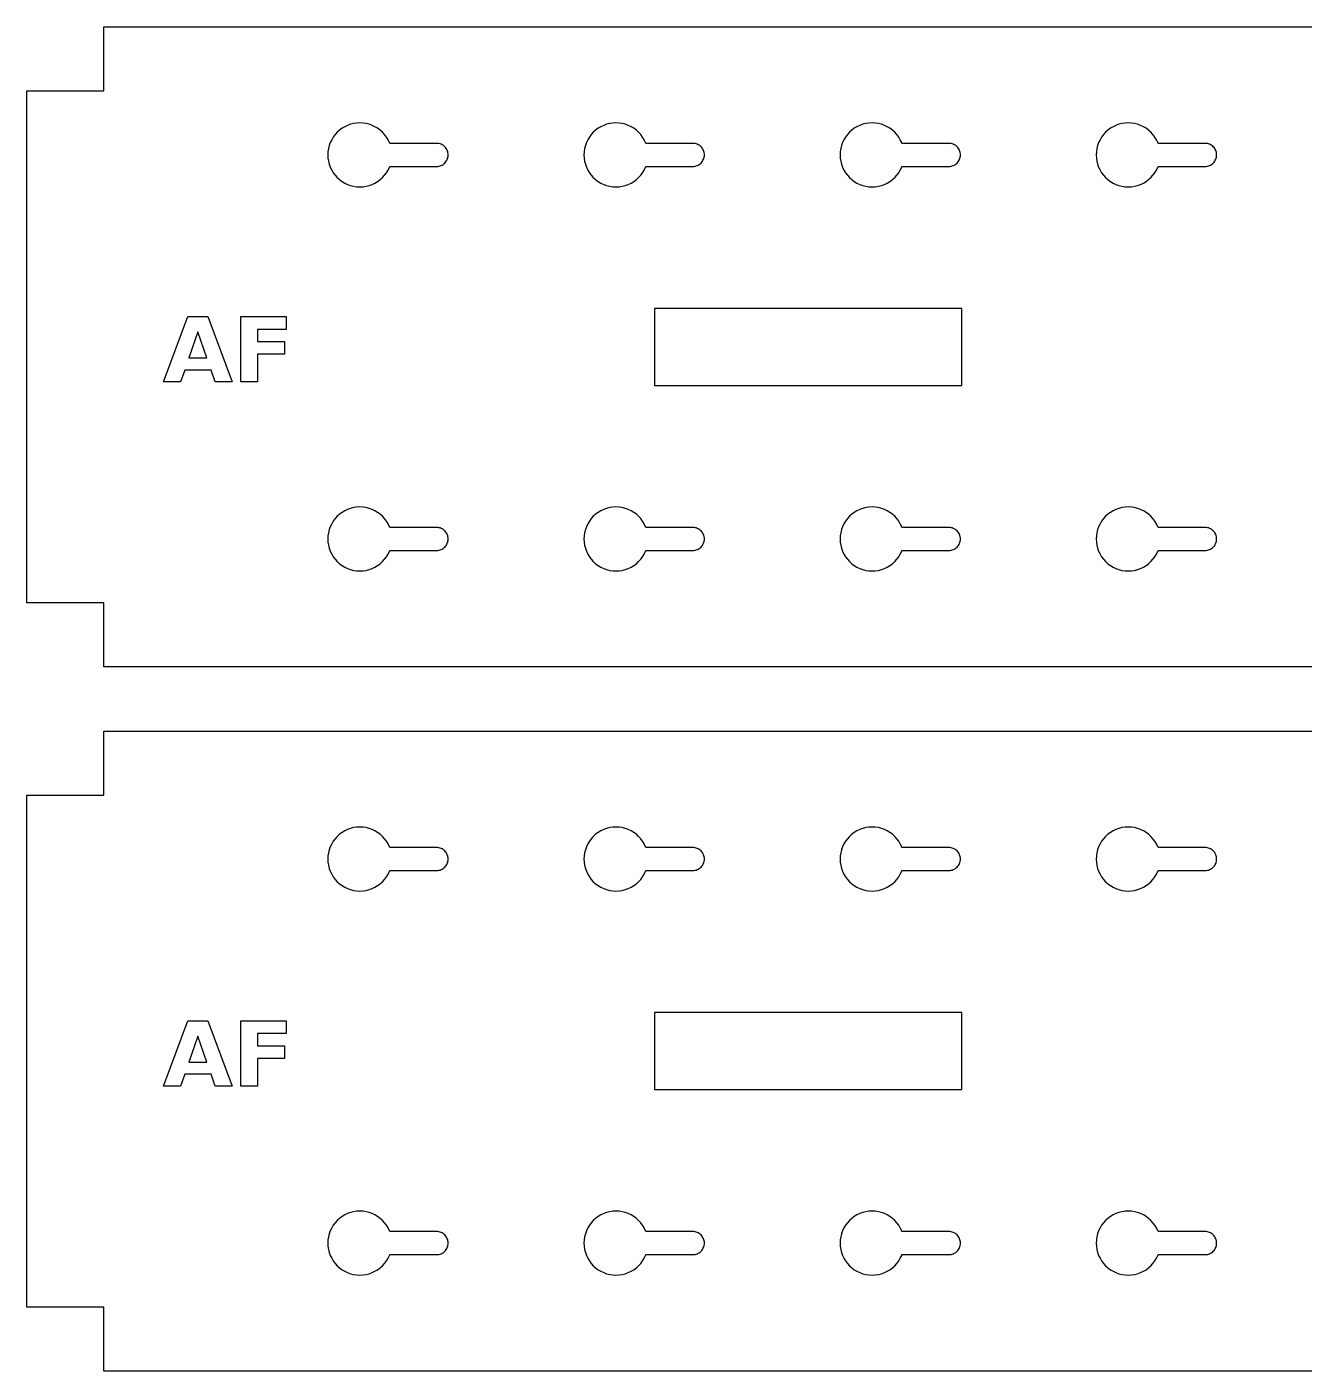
# Model space of a CAD drawing. Header units: millimetres. Extents: x 12 to 808, y 12 to 450.
# Drawn here: x 12.5 to 112.2, y 122.5 to 227.5 of the extents above; entities that cross this region are included whole.
import ezdxf

# ---------------------------------------------------------------- set-up
doc = ezdxf.new("R2010")
doc.units = ezdxf.units.MM
doc.layers.add('CUT', color=1, linetype='Continuous')
doc.layers.add('ENGRAVE', color=5, linetype='Continuous')

msp = doc.modelspace()

# ---------------------------------------------------------------- linework, layer by layer
at = {"layer": 'CUT', "color": 1}
for points in [[(12.5, 222.5), (18.5, 222.5), (18.5, 227.5), (758.5, 227.5), (758.5, 222.5), (764.5, 222.5), (764.5, 182.5), (758.5, 182.5), (758.5, 177.5), (18.5, 177.5), (18.5, 182.5), (12.5, 182.5)], [(40.09, 215.57), (40.27, 215.73), (40.43, 215.91), (40.58, 216.11), (40.7, 216.32), (40.81, 216.54), (40.83, 216.6), (44.5, 216.6), (44.59, 216.6), (44.68, 216.62), (44.76, 216.64), (44.84, 216.67), (44.92, 216.71), (45, 216.75), (45.07, 216.8), (45.14, 216.86), (45.2, 216.93), (45.25, 217), (45.29, 217.08), (45.33, 217.16), (45.36, 217.24), (45.38, 217.32), (45.4, 217.41), (45.4, 217.5), (45.4, 217.59), (45.38, 217.68), (45.36, 217.76), (45.33, 217.84), (45.29, 217.92), (45.25, 218), (45.2, 218.07), (45.14, 218.14), (45.07, 218.2), (45, 218.25), (44.92, 218.29), (44.84, 218.33), (44.76, 218.36), (44.68, 218.38), (44.59, 218.4), (44.5, 218.4), (40.83, 218.4), (40.81, 218.46), (40.7, 218.68), (40.58, 218.89), (40.43, 219.09), (40.27, 219.27), (40.09, 219.43), (39.89, 219.58), (39.68, 219.7), (39.46, 219.81), (39.23, 219.89), (38.99, 219.95), (38.75, 219.99), (38.5, 220), (38.25, 219.99), (38.01, 219.95), (37.77, 219.89), (37.54, 219.81), (37.32, 219.7), (37.11, 219.58), (36.91, 219.43), (36.73, 219.27), (36.57, 219.09), (36.42, 218.89), (36.3, 218.68), (36.19, 218.46), (36.11, 218.23), (36.05, 217.99), (36.01, 217.75), (36, 217.5), (36.01, 217.25), (36.05, 217.01), (36.11, 216.77), (36.19, 216.54), (36.3, 216.32), (36.42, 216.11), (36.57, 215.91), (36.73, 215.73), (36.91, 215.57), (37.11, 215.42), (37.32, 215.3), (37.54, 215.19), (37.77, 215.11), (38.01, 215.05), (38.25, 215.01), (38.5, 215), (38.75, 215.01), (38.99, 215.05), (39.23, 215.11), (39.46, 215.19), (39.68, 215.3), (39.89, 215.42)], [(59.89, 215.42), (60.09, 215.57), (60.27, 215.73), (60.43, 215.91), (60.58, 216.11), (60.7, 216.32), (60.81, 216.54), (60.83, 216.6), (64.5, 216.6), (64.59, 216.6), (64.68, 216.62), (64.76, 216.64), (64.84, 216.67), (64.92, 216.71), (65, 216.75), (65.07, 216.8), (65.14, 216.86), (65.2, 216.93), (65.25, 217), (65.29, 217.08), (65.33, 217.16), (65.36, 217.24), (65.38, 217.32), (65.4, 217.41), (65.4, 217.5), (65.4, 217.59), (65.38, 217.68), (65.36, 217.76), (65.33, 217.84), (65.29, 217.92), (65.25, 218), (65.2, 218.07), (65.14, 218.14), (65.07, 218.2), (65, 218.25), (64.92, 218.29), (64.84, 218.33), (64.76, 218.36), (64.68, 218.38), (64.59, 218.4), (64.5, 218.4), (60.83, 218.4), (60.81, 218.46), (60.7, 218.68), (60.58, 218.89), (60.43, 219.09), (60.27, 219.27), (60.09, 219.43), (59.89, 219.58), (59.68, 219.7), (59.46, 219.81), (59.23, 219.89), (58.99, 219.95), (58.75, 219.99), (58.5, 220), (58.25, 219.99), (58.01, 219.95), (57.77, 219.89), (57.54, 219.81), (57.32, 219.7), (57.11, 219.58), (56.91, 219.43), (56.73, 219.27), (56.57, 219.09), (56.42, 218.89), (56.3, 218.68), (56.19, 218.46), (56.11, 218.23), (56.05, 217.99), (56.01, 217.75), (56, 217.5), (56.01, 217.25), (56.05, 217.01), (56.11, 216.77), (56.19, 216.54), (56.3, 216.32), (56.42, 216.11), (56.57, 215.91), (56.73, 215.73), (56.91, 215.57), (57.11, 215.42), (57.32, 215.3), (57.54, 215.19), (57.77, 215.11), (58.01, 215.05), (58.25, 215.01), (58.5, 215), (58.75, 215.01), (58.99, 215.05), (59.23, 215.11), (59.46, 215.19), (59.68, 215.3)], [(80.09, 215.57), (80.27, 215.73), (80.43, 215.91), (80.58, 216.11), (80.7, 216.32), (80.81, 216.54), (80.83, 216.6), (84.5, 216.6), (84.59, 216.6), (84.68, 216.62), (84.76, 216.64), (84.84, 216.67), (84.92, 216.71), (85, 216.75), (85.07, 216.8), (85.14, 216.86), (85.2, 216.93), (85.25, 217), (85.29, 217.08), (85.33, 217.16), (85.36, 217.24), (85.38, 217.32), (85.4, 217.41), (85.4, 217.5), (85.4, 217.59), (85.38, 217.68), (85.36, 217.76), (85.33, 217.84), (85.29, 217.92), (85.25, 218), (85.2, 218.07), (85.14, 218.14), (85.07, 218.2), (85, 218.25), (84.92, 218.29), (84.84, 218.33), (84.76, 218.36), (84.68, 218.38), (84.59, 218.4), (84.5, 218.4), (80.83, 218.4), (80.81, 218.46), (80.7, 218.68), (80.58, 218.89), (80.43, 219.09), (80.27, 219.27), (80.09, 219.43), (79.89, 219.58), (79.68, 219.7), (79.46, 219.81), (79.23, 219.89), (78.99, 219.95), (78.75, 219.99), (78.5, 220), (78.25, 219.99), (78.01, 219.95), (77.77, 219.89), (77.54, 219.81), (77.32, 219.7), (77.11, 219.58), (76.91, 219.43), (76.73, 219.27), (76.57, 219.09), (76.42, 218.89), (76.3, 218.68), (76.19, 218.46), (76.11, 218.23), (76.05, 217.99), (76.01, 217.75), (76, 217.5), (76.01, 217.25), (76.05, 217.01), (76.11, 216.77), (76.19, 216.54), (76.3, 216.32), (76.42, 216.11), (76.57, 215.91), (76.73, 215.73), (76.91, 215.57), (77.11, 215.42), (77.32, 215.3), (77.54, 215.19), (77.77, 215.11), (78.01, 215.05), (78.25, 215.01), (78.5, 215), (78.75, 215.01), (78.99, 215.05), (79.23, 215.11), (79.46, 215.19), (79.68, 215.3), (79.89, 215.42)], [(100.09, 215.57), (100.27, 215.73), (100.43, 215.91), (100.58, 216.11), (100.7, 216.32), (100.81, 216.54), (100.83, 216.6), (104.5, 216.6), (104.59, 216.6), (104.68, 216.62), (104.76, 216.64), (104.84, 216.67), (104.92, 216.71), (105, 216.75), (105.07, 216.8), (105.14, 216.86), (105.2, 216.93), (105.25, 217), (105.29, 217.08), (105.33, 217.16), (105.36, 217.24), (105.38, 217.32), (105.4, 217.41), (105.4, 217.5), (105.4, 217.59), (105.38, 217.68), (105.36, 217.76), (105.33, 217.84), (105.29, 217.92), (105.25, 218), (105.2, 218.07), (105.14, 218.14), (105.07, 218.2), (105, 218.25), (104.92, 218.29), (104.84, 218.33), (104.76, 218.36), (104.68, 218.38), (104.59, 218.4), (104.5, 218.4), (100.83, 218.4), (100.81, 218.46), (100.7, 218.68), (100.58, 218.89), (100.43, 219.09), (100.27, 219.27), (100.09, 219.43), (99.89, 219.58), (99.68, 219.7), (99.46, 219.81), (99.23, 219.89), (98.99, 219.95), (98.75, 219.99), (98.5, 220), (98.25, 219.99), (98.01, 219.95), (97.77, 219.89), (97.54, 219.81), (97.32, 219.7), (97.11, 219.58), (96.91, 219.43), (96.73, 219.27), (96.57, 219.09), (96.42, 218.89), (96.3, 218.68), (96.19, 218.46), (96.11, 218.23), (96.05, 217.99), (96.01, 217.75), (96, 217.5), (96.01, 217.25), (96.05, 217.01), (96.11, 216.77), (96.19, 216.54), (96.3, 216.32), (96.42, 216.11), (96.57, 215.91), (96.73, 215.73), (96.91, 215.57), (97.11, 215.42), (97.32, 215.3), (97.54, 215.19), (97.77, 215.11), (98.01, 215.05), (98.25, 215.01), (98.5, 215), (98.75, 215.01), (98.99, 215.05), (99.23, 215.11), (99.46, 215.19), (99.68, 215.3), (99.89, 215.42)], [(61.5, 205.5), (61.5, 199.5), (85.5, 199.5), (85.5, 205.5)], [(40.09, 185.57), (40.27, 185.73), (40.43, 185.91), (40.58, 186.11), (40.7, 186.32), (40.81, 186.54), (40.83, 186.6), (44.5, 186.6), (44.59, 186.6), (44.68, 186.62), (44.76, 186.64), (44.84, 186.67), (44.92, 186.71), (45, 186.75), (45.07, 186.8), (45.14, 186.86), (45.2, 186.93), (45.25, 187), (45.29, 187.08), (45.33, 187.16), (45.36, 187.24), (45.38, 187.32), (45.4, 187.41), (45.4, 187.5), (45.4, 187.59), (45.38, 187.68), (45.36, 187.76), (45.33, 187.84), (45.29, 187.92), (45.25, 188), (45.2, 188.07), (45.14, 188.14), (45.07, 188.2), (45, 188.25), (44.92, 188.29), (44.84, 188.33), (44.76, 188.36), (44.68, 188.38), (44.59, 188.4), (44.5, 188.4), (40.83, 188.4), (40.81, 188.46), (40.7, 188.68), (40.58, 188.89), (40.43, 189.09), (40.27, 189.27), (40.09, 189.43), (39.89, 189.58), (39.68, 189.7), (39.46, 189.81), (39.23, 189.89), (38.99, 189.95), (38.75, 189.99), (38.5, 190), (38.25, 189.99), (38.01, 189.95), (37.77, 189.89), (37.54, 189.81), (37.32, 189.7), (37.11, 189.58), (36.91, 189.43), (36.73, 189.27), (36.57, 189.09), (36.42, 188.89), (36.3, 188.68), (36.19, 188.46), (36.11, 188.23), (36.05, 187.99), (36.01, 187.75), (36, 187.5), (36.01, 187.25), (36.05, 187.01), (36.11, 186.77), (36.19, 186.54), (36.3, 186.32), (36.42, 186.11), (36.57, 185.91), (36.73, 185.73), (36.91, 185.57), (37.11, 185.42), (37.32, 185.3), (37.54, 185.19), (37.77, 185.11), (38.01, 185.05), (38.25, 185.01), (38.5, 185), (38.75, 185.01), (38.99, 185.05), (39.23, 185.11), (39.46, 185.19), (39.68, 185.3), (39.89, 185.42)], [(60.09, 185.57), (60.27, 185.73), (60.43, 185.91), (60.58, 186.11), (60.7, 186.32), (60.81, 186.54), (60.83, 186.6), (64.5, 186.6), (64.59, 186.6), (64.68, 186.62), (64.76, 186.64), (64.84, 186.67), (64.92, 186.71), (65, 186.75), (65.07, 186.8), (65.14, 186.86), (65.2, 186.93), (65.25, 187), (65.29, 187.08), (65.33, 187.16), (65.36, 187.24), (65.38, 187.32), (65.4, 187.41), (65.4, 187.5), (65.4, 187.59), (65.38, 187.68), (65.36, 187.76), (65.33, 187.84), (65.29, 187.92), (65.25, 188), (65.2, 188.07), (65.14, 188.14), (65.07, 188.2), (65, 188.25), (64.92, 188.29), (64.84, 188.33), (64.76, 188.36), (64.68, 188.38), (64.59, 188.4), (64.5, 188.4), (60.83, 188.4), (60.81, 188.46), (60.7, 188.68), (60.58, 188.89), (60.43, 189.09), (60.27, 189.27), (60.09, 189.43), (59.89, 189.58), (59.68, 189.7), (59.46, 189.81), (59.23, 189.89), (58.99, 189.95), (58.75, 189.99), (58.5, 190), (58.25, 189.99), (58.01, 189.95), (57.77, 189.89), (57.54, 189.81), (57.32, 189.7), (57.11, 189.58), (56.91, 189.43), (56.73, 189.27), (56.57, 189.09), (56.42, 188.89), (56.3, 188.68), (56.19, 188.46), (56.11, 188.23), (56.05, 187.99), (56.01, 187.75), (56, 187.5), (56.01, 187.25), (56.05, 187.01), (56.11, 186.77), (56.19, 186.54), (56.3, 186.32), (56.42, 186.11), (56.57, 185.91), (56.73, 185.73), (56.91, 185.57), (57.11, 185.42), (57.32, 185.3), (57.54, 185.19), (57.77, 185.11), (58.01, 185.05), (58.25, 185.01), (58.5, 185), (58.75, 185.01), (58.99, 185.05), (59.23, 185.11), (59.46, 185.19), (59.68, 185.3), (59.89, 185.42)], [(80.09, 185.57), (80.27, 185.73), (80.43, 185.91), (80.58, 186.11), (80.7, 186.32), (80.81, 186.54), (80.83, 186.6), (84.5, 186.6), (84.59, 186.6), (84.68, 186.62), (84.76, 186.64), (84.84, 186.67), (84.92, 186.71), (85, 186.75), (85.07, 186.8), (85.14, 186.86), (85.2, 186.93), (85.25, 187), (85.29, 187.08), (85.33, 187.16), (85.36, 187.24), (85.38, 187.32), (85.4, 187.41), (85.4, 187.5), (85.4, 187.59), (85.38, 187.68), (85.36, 187.76), (85.33, 187.84), (85.29, 187.92), (85.25, 188), (85.2, 188.07), (85.14, 188.14), (85.07, 188.2), (85, 188.25), (84.92, 188.29), (84.84, 188.33), (84.76, 188.36), (84.68, 188.38), (84.59, 188.4), (84.5, 188.4), (80.83, 188.4), (80.81, 188.46), (80.7, 188.68), (80.58, 188.89), (80.43, 189.09), (80.27, 189.27), (80.09, 189.43), (79.89, 189.58), (79.68, 189.7), (79.46, 189.81), (79.23, 189.89), (78.99, 189.95), (78.75, 189.99), (78.5, 190), (78.25, 189.99), (78.01, 189.95), (77.77, 189.89), (77.54, 189.81), (77.32, 189.7), (77.11, 189.58), (76.91, 189.43), (76.73, 189.27), (76.57, 189.09), (76.42, 188.89), (76.3, 188.68), (76.19, 188.46), (76.11, 188.23), (76.05, 187.99), (76.01, 187.75), (76, 187.5), (76.01, 187.25), (76.05, 187.01), (76.11, 186.77), (76.19, 186.54), (76.3, 186.32), (76.42, 186.11), (76.57, 185.91), (76.73, 185.73), (76.91, 185.57), (77.11, 185.42), (77.32, 185.3), (77.54, 185.19), (77.77, 185.11), (78.01, 185.05), (78.25, 185.01), (78.5, 185), (78.75, 185.01), (78.99, 185.05), (79.23, 185.11), (79.46, 185.19), (79.68, 185.3), (79.89, 185.42)], [(100.09, 185.57), (100.27, 185.73), (100.43, 185.91), (100.58, 186.11), (100.7, 186.32), (100.81, 186.54), (100.83, 186.6), (104.5, 186.6), (104.59, 186.6), (104.68, 186.62), (104.76, 186.64), (104.84, 186.67), (104.92, 186.71), (105, 186.75), (105.07, 186.8), (105.14, 186.86), (105.2, 186.93), (105.25, 187), (105.29, 187.08), (105.33, 187.16), (105.36, 187.24), (105.38, 187.32), (105.4, 187.41), (105.4, 187.5), (105.4, 187.59), (105.38, 187.68), (105.36, 187.76), (105.33, 187.84), (105.29, 187.92), (105.25, 188), (105.2, 188.07), (105.14, 188.14), (105.07, 188.2), (105, 188.25), (104.92, 188.29), (104.84, 188.33), (104.76, 188.36), (104.68, 188.38), (104.59, 188.4), (104.5, 188.4), (100.83, 188.4), (100.81, 188.46), (100.7, 188.68), (100.58, 188.89), (100.43, 189.09), (100.27, 189.27), (100.09, 189.43), (99.89, 189.58), (99.68, 189.7), (99.46, 189.81), (99.23, 189.89), (98.99, 189.95), (98.75, 189.99), (98.5, 190), (98.25, 189.99), (98.01, 189.95), (97.77, 189.89), (97.54, 189.81), (97.32, 189.7), (97.11, 189.58), (96.91, 189.43), (96.73, 189.27), (96.57, 189.09), (96.42, 188.89), (96.3, 188.68), (96.19, 188.46), (96.11, 188.23), (96.05, 187.99), (96.01, 187.75), (96, 187.5), (96.01, 187.25), (96.05, 187.01), (96.11, 186.77), (96.19, 186.54), (96.3, 186.32), (96.42, 186.11), (96.57, 185.91), (96.73, 185.73), (96.91, 185.57), (97.11, 185.42), (97.32, 185.3), (97.54, 185.19), (97.77, 185.11), (98.01, 185.05), (98.25, 185.01), (98.5, 185), (98.75, 185.01), (98.99, 185.05), (99.23, 185.11), (99.46, 185.19), (99.68, 185.3), (99.89, 185.42)], [(12.5, 167.5), (18.5, 167.5), (18.5, 172.5), (758.5, 172.5), (758.5, 167.5), (764.5, 167.5), (764.5, 127.5), (758.5, 127.5), (758.5, 122.5), (18.5, 122.5), (18.5, 127.5), (12.5, 127.5)], [(40.09, 160.57), (40.27, 160.73), (40.43, 160.91), (40.58, 161.11), (40.7, 161.32), (40.81, 161.54), (40.83, 161.6), (44.5, 161.6), (44.59, 161.6), (44.68, 161.62), (44.76, 161.64), (44.84, 161.67), (44.92, 161.71), (45, 161.75), (45.07, 161.8), (45.14, 161.86), (45.2, 161.93), (45.25, 162), (45.29, 162.08), (45.33, 162.16), (45.36, 162.24), (45.38, 162.32), (45.4, 162.41), (45.4, 162.5), (45.4, 162.59), (45.38, 162.68), (45.36, 162.76), (45.33, 162.84), (45.29, 162.92), (45.25, 163), (45.2, 163.07), (45.14, 163.14), (45.07, 163.2), (45, 163.25), (44.92, 163.29), (44.84, 163.33), (44.76, 163.36), (44.68, 163.38), (44.59, 163.4), (44.5, 163.4), (40.83, 163.4), (40.81, 163.46), (40.7, 163.68), (40.58, 163.89), (40.43, 164.09), (40.27, 164.27), (40.09, 164.43), (39.89, 164.58), (39.68, 164.7), (39.46, 164.81), (39.23, 164.89), (38.99, 164.95), (38.75, 164.99), (38.5, 165), (38.25, 164.99), (38.01, 164.95), (37.77, 164.89), (37.54, 164.81), (37.32, 164.7), (37.11, 164.58), (36.91, 164.43), (36.73, 164.27), (36.57, 164.09), (36.42, 163.89), (36.3, 163.68), (36.19, 163.46), (36.11, 163.23), (36.05, 162.99), (36.01, 162.75), (36, 162.5), (36.01, 162.25), (36.05, 162.01), (36.11, 161.77), (36.19, 161.54), (36.3, 161.32), (36.42, 161.11), (36.57, 160.91), (36.73, 160.73), (36.91, 160.57), (37.11, 160.42), (37.32, 160.3), (37.54, 160.19), (37.77, 160.11), (38.01, 160.05), (38.25, 160.01), (38.5, 160), (38.75, 160.01), (38.99, 160.05), (39.23, 160.11), (39.46, 160.19), (39.68, 160.3), (39.89, 160.42)], [(59.89, 160.42), (60.09, 160.57), (60.27, 160.73), (60.43, 160.91), (60.58, 161.11), (60.7, 161.32), (60.81, 161.54), (60.83, 161.6), (64.5, 161.6), (64.59, 161.6), (64.68, 161.62), (64.76, 161.64), (64.84, 161.67), (64.92, 161.71), (65, 161.75), (65.07, 161.8), (65.14, 161.86), (65.2, 161.93), (65.25, 162), (65.29, 162.08), (65.33, 162.16), (65.36, 162.24), (65.38, 162.32), (65.4, 162.41), (65.4, 162.5), (65.4, 162.59), (65.38, 162.68), (65.36, 162.76), (65.33, 162.84), (65.29, 162.92), (65.25, 163), (65.2, 163.07), (65.14, 163.14), (65.07, 163.2), (65, 163.25), (64.92, 163.29), (64.84, 163.33), (64.76, 163.36), (64.68, 163.38), (64.59, 163.4), (64.5, 163.4), (60.83, 163.4), (60.81, 163.46), (60.7, 163.68), (60.58, 163.89), (60.43, 164.09), (60.27, 164.27), (60.09, 164.43), (59.89, 164.58), (59.68, 164.7), (59.46, 164.81), (59.23, 164.89), (58.99, 164.95), (58.75, 164.99), (58.5, 165), (58.25, 164.99), (58.01, 164.95), (57.77, 164.89), (57.54, 164.81), (57.32, 164.7), (57.11, 164.58), (56.91, 164.43), (56.73, 164.27), (56.57, 164.09), (56.42, 163.89), (56.3, 163.68), (56.19, 163.46), (56.11, 163.23), (56.05, 162.99), (56.01, 162.75), (56, 162.5), (56.01, 162.25), (56.05, 162.01), (56.11, 161.77), (56.19, 161.54), (56.3, 161.32), (56.42, 161.11), (56.57, 160.91), (56.73, 160.73), (56.91, 160.57), (57.11, 160.42), (57.32, 160.3), (57.54, 160.19), (57.77, 160.11), (58.01, 160.05), (58.25, 160.01), (58.5, 160), (58.75, 160.01), (58.99, 160.05), (59.23, 160.11), (59.46, 160.19), (59.68, 160.3)], [(80.09, 160.57), (80.27, 160.73), (80.43, 160.91), (80.58, 161.11), (80.7, 161.32), (80.81, 161.54), (80.83, 161.6), (84.5, 161.6), (84.59, 161.6), (84.68, 161.62), (84.76, 161.64), (84.84, 161.67), (84.92, 161.71), (85, 161.75), (85.07, 161.8), (85.14, 161.86), (85.2, 161.93), (85.25, 162), (85.29, 162.08), (85.33, 162.16), (85.36, 162.24), (85.38, 162.32), (85.4, 162.41), (85.4, 162.5), (85.4, 162.59), (85.38, 162.68), (85.36, 162.76), (85.33, 162.84), (85.29, 162.92), (85.25, 163), (85.2, 163.07), (85.14, 163.14), (85.07, 163.2), (85, 163.25), (84.92, 163.29), (84.84, 163.33), (84.76, 163.36), (84.68, 163.38), (84.59, 163.4), (84.5, 163.4), (80.83, 163.4), (80.81, 163.46), (80.7, 163.68), (80.58, 163.89), (80.43, 164.09), (80.27, 164.27), (80.09, 164.43), (79.89, 164.58), (79.68, 164.7), (79.46, 164.81), (79.23, 164.89), (78.99, 164.95), (78.75, 164.99), (78.5, 165), (78.25, 164.99), (78.01, 164.95), (77.77, 164.89), (77.54, 164.81), (77.32, 164.7), (77.11, 164.58), (76.91, 164.43), (76.73, 164.27), (76.57, 164.09), (76.42, 163.89), (76.3, 163.68), (76.19, 163.46), (76.11, 163.23), (76.05, 162.99), (76.01, 162.75), (76, 162.5), (76.01, 162.25), (76.05, 162.01), (76.11, 161.77), (76.19, 161.54), (76.3, 161.32), (76.42, 161.11), (76.57, 160.91), (76.73, 160.73), (76.91, 160.57), (77.11, 160.42), (77.32, 160.3), (77.54, 160.19), (77.77, 160.11), (78.01, 160.05), (78.25, 160.01), (78.5, 160), (78.75, 160.01), (78.99, 160.05), (79.23, 160.11), (79.46, 160.19), (79.68, 160.3), (79.89, 160.42)], [(100.09, 160.57), (100.27, 160.73), (100.43, 160.91), (100.58, 161.11), (100.7, 161.32), (100.81, 161.54), (100.83, 161.6), (104.5, 161.6), (104.59, 161.6), (104.68, 161.62), (104.76, 161.64), (104.84, 161.67), (104.92, 161.71), (105, 161.75), (105.07, 161.8), (105.14, 161.86), (105.2, 161.93), (105.25, 162), (105.29, 162.08), (105.33, 162.16), (105.36, 162.24), (105.38, 162.32), (105.4, 162.41), (105.4, 162.5), (105.4, 162.59), (105.38, 162.68), (105.36, 162.76), (105.33, 162.84), (105.29, 162.92), (105.25, 163), (105.2, 163.07), (105.14, 163.14), (105.07, 163.2), (105, 163.25), (104.92, 163.29), (104.84, 163.33), (104.76, 163.36), (104.68, 163.38), (104.59, 163.4), (104.5, 163.4), (100.83, 163.4), (100.81, 163.46), (100.7, 163.68), (100.58, 163.89), (100.43, 164.09), (100.27, 164.27), (100.09, 164.43), (99.89, 164.58), (99.68, 164.7), (99.46, 164.81), (99.23, 164.89), (98.99, 164.95), (98.75, 164.99), (98.5, 165), (98.25, 164.99), (98.01, 164.95), (97.77, 164.89), (97.54, 164.81), (97.32, 164.7), (97.11, 164.58), (96.91, 164.43), (96.73, 164.27), (96.57, 164.09), (96.42, 163.89), (96.3, 163.68), (96.19, 163.46), (96.11, 163.23), (96.05, 162.99), (96.01, 162.75), (96, 162.5), (96.01, 162.25), (96.05, 162.01), (96.11, 161.77), (96.19, 161.54), (96.3, 161.32), (96.42, 161.11), (96.57, 160.91), (96.73, 160.73), (96.91, 160.57), (97.11, 160.42), (97.32, 160.3), (97.54, 160.19), (97.77, 160.11), (98.01, 160.05), (98.25, 160.01), (98.5, 160), (98.75, 160.01), (98.99, 160.05), (99.23, 160.11), (99.46, 160.19), (99.68, 160.3), (99.89, 160.42)], [(61.5, 150.5), (61.5, 144.5), (85.5, 144.5), (85.5, 150.5)], [(40.09, 130.57), (40.27, 130.73), (40.43, 130.91), (40.58, 131.11), (40.7, 131.32), (40.81, 131.54), (40.83, 131.6), (44.5, 131.6), (44.59, 131.6), (44.68, 131.62), (44.76, 131.64), (44.84, 131.67), (44.92, 131.71), (45, 131.75), (45.07, 131.8), (45.14, 131.86), (45.2, 131.93), (45.25, 132), (45.29, 132.08), (45.33, 132.16), (45.36, 132.24), (45.38, 132.32), (45.4, 132.41), (45.4, 132.5), (45.4, 132.59), (45.38, 132.68), (45.36, 132.76), (45.33, 132.84), (45.29, 132.92), (45.25, 133), (45.2, 133.07), (45.14, 133.14), (45.07, 133.2), (45, 133.25), (44.92, 133.29), (44.84, 133.33), (44.76, 133.36), (44.68, 133.38), (44.59, 133.4), (44.5, 133.4), (40.83, 133.4), (40.81, 133.46), (40.7, 133.68), (40.58, 133.89), (40.43, 134.09), (40.27, 134.27), (40.09, 134.43), (39.89, 134.58), (39.68, 134.7), (39.46, 134.81), (39.23, 134.89), (38.99, 134.95), (38.75, 134.99), (38.5, 135), (38.25, 134.99), (38.01, 134.95), (37.77, 134.89), (37.54, 134.81), (37.32, 134.7), (37.11, 134.58), (36.91, 134.43), (36.73, 134.27), (36.57, 134.09), (36.42, 133.89), (36.3, 133.68), (36.19, 133.46), (36.11, 133.23), (36.05, 132.99), (36.01, 132.75), (36, 132.5), (36.01, 132.25), (36.05, 132.01), (36.11, 131.77), (36.19, 131.54), (36.3, 131.32), (36.42, 131.11), (36.57, 130.91), (36.73, 130.73), (36.91, 130.57), (37.11, 130.42), (37.32, 130.3), (37.54, 130.19), (37.77, 130.11), (38.01, 130.05), (38.25, 130.01), (38.5, 130), (38.75, 130.01), (38.99, 130.05), (39.23, 130.11), (39.46, 130.19), (39.68, 130.3), (39.89, 130.42)], [(60.09, 130.57), (60.27, 130.73), (60.43, 130.91), (60.58, 131.11), (60.7, 131.32), (60.81, 131.54), (60.83, 131.6), (64.5, 131.6), (64.59, 131.6), (64.68, 131.62), (64.76, 131.64), (64.84, 131.67), (64.92, 131.71), (65, 131.75), (65.07, 131.8), (65.14, 131.86), (65.2, 131.93), (65.25, 132), (65.29, 132.08), (65.33, 132.16), (65.36, 132.24), (65.38, 132.32), (65.4, 132.41), (65.4, 132.5), (65.4, 132.59), (65.38, 132.68), (65.36, 132.76), (65.33, 132.84), (65.29, 132.92), (65.25, 133), (65.2, 133.07), (65.14, 133.14), (65.07, 133.2), (65, 133.25), (64.92, 133.29), (64.84, 133.33), (64.76, 133.36), (64.68, 133.38), (64.59, 133.4), (64.5, 133.4), (60.83, 133.4), (60.81, 133.46), (60.7, 133.68), (60.58, 133.89), (60.43, 134.09), (60.27, 134.27), (60.09, 134.43), (59.89, 134.58), (59.68, 134.7), (59.46, 134.81), (59.23, 134.89), (58.99, 134.95), (58.75, 134.99), (58.5, 135), (58.25, 134.99), (58.01, 134.95), (57.77, 134.89), (57.54, 134.81), (57.32, 134.7), (57.11, 134.58), (56.91, 134.43), (56.73, 134.27), (56.57, 134.09), (56.42, 133.89), (56.3, 133.68), (56.19, 133.46), (56.11, 133.23), (56.05, 132.99), (56.01, 132.75), (56, 132.5), (56.01, 132.25), (56.05, 132.01), (56.11, 131.77), (56.19, 131.54), (56.3, 131.32), (56.42, 131.11), (56.57, 130.91), (56.73, 130.73), (56.91, 130.57), (57.11, 130.42), (57.32, 130.3), (57.54, 130.19), (57.77, 130.11), (58.01, 130.05), (58.25, 130.01), (58.5, 130), (58.75, 130.01), (58.99, 130.05), (59.23, 130.11), (59.46, 130.19), (59.68, 130.3), (59.89, 130.42)], [(80.09, 130.57), (80.27, 130.73), (80.43, 130.91), (80.58, 131.11), (80.7, 131.32), (80.81, 131.54), (80.83, 131.6), (84.5, 131.6), (84.59, 131.6), (84.68, 131.62), (84.76, 131.64), (84.84, 131.67), (84.92, 131.71), (85, 131.75), (85.07, 131.8), (85.14, 131.86), (85.2, 131.93), (85.25, 132), (85.29, 132.08), (85.33, 132.16), (85.36, 132.24), (85.38, 132.32), (85.4, 132.41), (85.4, 132.5), (85.4, 132.59), (85.38, 132.68), (85.36, 132.76), (85.33, 132.84), (85.29, 132.92), (85.25, 133), (85.2, 133.07), (85.14, 133.14), (85.07, 133.2), (85, 133.25), (84.92, 133.29), (84.84, 133.33), (84.76, 133.36), (84.68, 133.38), (84.59, 133.4), (84.5, 133.4), (80.83, 133.4), (80.81, 133.46), (80.7, 133.68), (80.58, 133.89), (80.43, 134.09), (80.27, 134.27), (80.09, 134.43), (79.89, 134.58), (79.68, 134.7), (79.46, 134.81), (79.23, 134.89), (78.99, 134.95), (78.75, 134.99), (78.5, 135), (78.25, 134.99), (78.01, 134.95), (77.77, 134.89), (77.54, 134.81), (77.32, 134.7), (77.11, 134.58), (76.91, 134.43), (76.73, 134.27), (76.57, 134.09), (76.42, 133.89), (76.3, 133.68), (76.19, 133.46), (76.11, 133.23), (76.05, 132.99), (76.01, 132.75), (76, 132.5), (76.01, 132.25), (76.05, 132.01), (76.11, 131.77), (76.19, 131.54), (76.3, 131.32), (76.42, 131.11), (76.57, 130.91), (76.73, 130.73), (76.91, 130.57), (77.11, 130.42), (77.32, 130.3), (77.54, 130.19), (77.77, 130.11), (78.01, 130.05), (78.25, 130.01), (78.5, 130), (78.75, 130.01), (78.99, 130.05), (79.23, 130.11), (79.46, 130.19), (79.68, 130.3), (79.89, 130.42)], [(100.09, 130.57), (100.27, 130.73), (100.43, 130.91), (100.58, 131.11), (100.7, 131.32), (100.81, 131.54), (100.83, 131.6), (104.5, 131.6), (104.59, 131.6), (104.68, 131.62), (104.76, 131.64), (104.84, 131.67), (104.92, 131.71), (105, 131.75), (105.07, 131.8), (105.14, 131.86), (105.2, 131.93), (105.25, 132), (105.29, 132.08), (105.33, 132.16), (105.36, 132.24), (105.38, 132.32), (105.4, 132.41), (105.4, 132.5), (105.4, 132.59), (105.38, 132.68), (105.36, 132.76), (105.33, 132.84), (105.29, 132.92), (105.25, 133), (105.2, 133.07), (105.14, 133.14), (105.07, 133.2), (105, 133.25), (104.92, 133.29), (104.84, 133.33), (104.76, 133.36), (104.68, 133.38), (104.59, 133.4), (104.5, 133.4), (100.83, 133.4), (100.81, 133.46), (100.7, 133.68), (100.58, 133.89), (100.43, 134.09), (100.27, 134.27), (100.09, 134.43), (99.89, 134.58), (99.68, 134.7), (99.46, 134.81), (99.23, 134.89), (98.99, 134.95), (98.75, 134.99), (98.5, 135), (98.25, 134.99), (98.01, 134.95), (97.77, 134.89), (97.54, 134.81), (97.32, 134.7), (97.11, 134.58), (96.91, 134.43), (96.73, 134.27), (96.57, 134.09), (96.42, 133.89), (96.3, 133.68), (96.19, 133.46), (96.11, 133.23), (96.05, 132.99), (96.01, 132.75), (96, 132.5), (96.01, 132.25), (96.05, 132.01), (96.11, 131.77), (96.19, 131.54), (96.3, 131.32), (96.42, 131.11), (96.57, 130.91), (96.73, 130.73), (96.91, 130.57), (97.11, 130.42), (97.32, 130.3), (97.54, 130.19), (97.77, 130.11), (98.01, 130.05), (98.25, 130.01), (98.5, 130), (98.75, 130.01), (98.99, 130.05), (99.23, 130.11), (99.46, 130.19), (99.68, 130.3), (99.89, 130.42)]]:
    msp.add_lwpolyline(points, close=True, dxfattribs=at)
at = {"layer": 'ENGRAVE', "color": 5}
for points in [[(26.88, 200.69), (24.83, 200.69), (24.5, 199.77), (23.18, 199.77), (25.07, 204.87), (26.64, 204.87), (28.53, 199.77), (27.2, 199.77)], [(29.2, 204.87), (32.75, 204.87), (32.75, 203.87), (30.52, 203.87), (30.52, 202.92), (32.62, 202.92), (32.62, 201.93), (30.52, 201.93), (30.52, 199.77), (29.2, 199.77)], [(25.15, 201.64), (26.55, 201.64), (25.85, 203.67)], [(26.88, 145.69), (24.83, 145.69), (24.5, 144.77), (23.18, 144.77), (25.07, 149.87), (26.64, 149.87), (28.53, 144.77), (27.2, 144.77)], [(29.2, 149.87), (32.75, 149.87), (32.75, 148.87), (30.52, 148.87), (30.52, 147.92), (32.62, 147.92), (32.62, 146.93), (30.52, 146.93), (30.52, 144.77), (29.2, 144.77)], [(25.15, 146.64), (26.55, 146.64), (25.85, 148.67)]]:
    msp.add_lwpolyline(points, close=True, dxfattribs=at)

doc.saveas('drawing.dxf')
